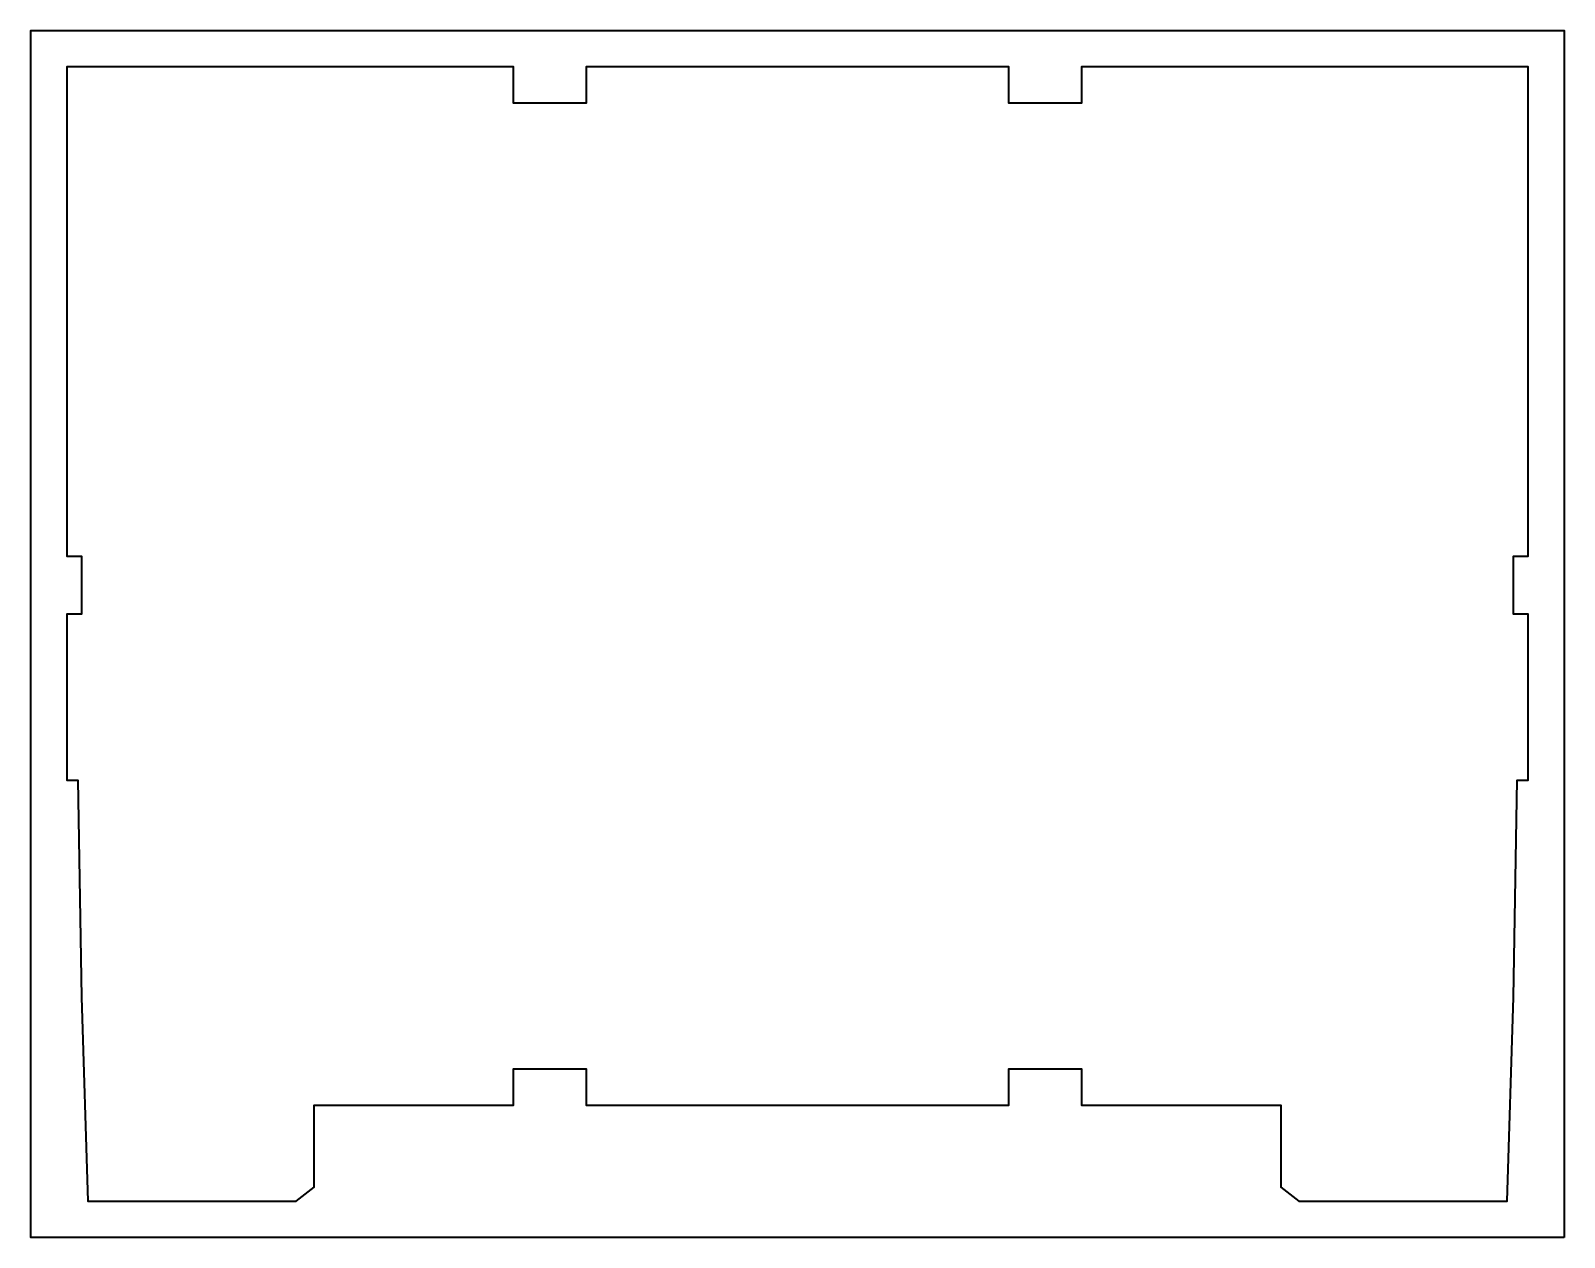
# Model space of a CAD drawing. Header units: millimetres. Extents: x -107 to 316, y -315 to 18.
import ezdxf

# ---------------------------------------------------------------- set-up
doc = ezdxf.new("R2010")
doc.units = ezdxf.units.MM
doc.header["$MEASUREMENT"] = 0
doc.layers.get('0').update_dxf_attribs({"lineweight": 0})
doc.layers.add('SAFETY', color=7, linetype='Continuous', lineweight=0)

msp = doc.modelspace()

# ---------------------------------------------------------------- linework, layer by layer
at = {"color": 240, "lineweight": 35, "true_color": 0xed1c24}
msp.add_lwpolyline([(105, 8), (46.68, 8), (46.68, -2), (26.68, -2), (26.68, 8), (-96.5, 8), (-96.5, -127), (-92.5, -127), (-92.5, -143), (-96.5, -143), (-96.5, -188.87), (-93.51, -188.87), (-92.46, -248.68), (-90.71, -305), (-33.3, -305), (-28.32, -301.13), (-28.32, -278.5), (26.68, -278.5), (26.68, -278.48), (26.68, -268.48), (46.68, -268.48), (46.68, -278.48), (46.68, -278.5), (105, -278.5), (163.32, -278.5), (163.32, -278.48), (163.32, -268.48), (183.32, -268.48), (183.32, -278.48), (183.32, -278.5), (238.32, -278.5), (238.32, -301.13), (243.3, -305), (300.71, -305), (302.46, -248.68), (303.51, -188.87), (306.5, -188.87), (306.5, -143), (302.5, -143), (302.5, -127), (306.5, -127), (306.5, 8), (183.32, 8), (183.32, -2), (163.32, -2), (163.32, 8)], close=True, dxfattribs=at)
at = {"layer": 'SAFETY', "color": 240, "lineweight": 35, "true_color": 0xed1c24}
msp.add_lwpolyline([(316.5, -315), (-106.5, -315), (-106.5, 18), (316.5, 18)], close=True, dxfattribs=at)

doc.saveas('drawing.dxf')
